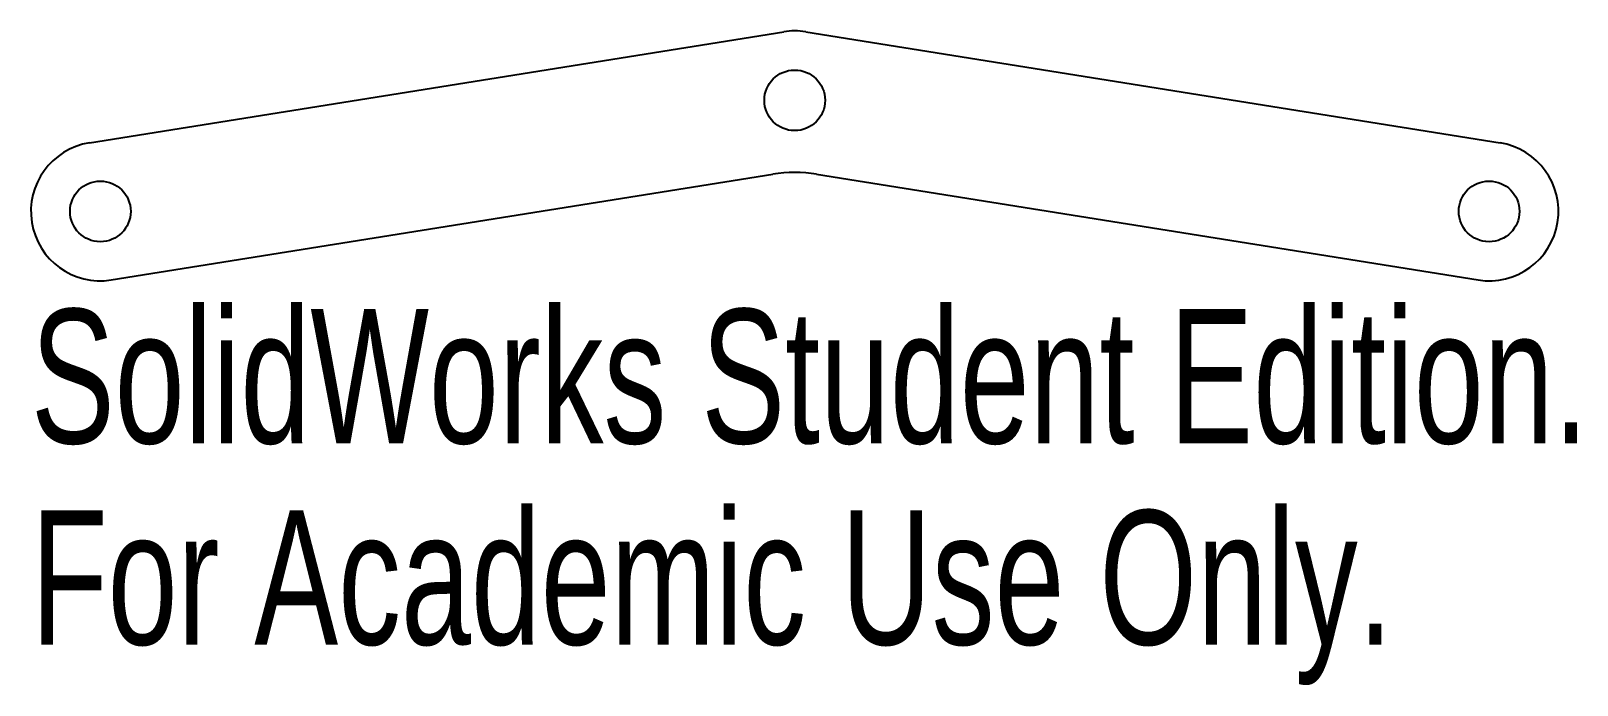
# Model space of a CAD drawing. Header units: millimetres. Extents: x -12.5 to 43.1, y -17.1 to 6.5.
import ezdxf

# ---------------------------------------------------------------- set-up
doc = ezdxf.new("R2010")
doc.units = ezdxf.units.MM
doc.styles.add('SLDTEXTSTYLE0', font='TXT', dxfattribs={"width": 0.7})

msp = doc.modelspace()

# ---------------------------------------------------------------- linework, layer by layer
at = {"color": 7, "linetype": 'Continuous'}
for p, q in [((-10.417, 2.469), (14.583, 6.469)), ((15.373, 6.469), (40.373, 2.469)), ((-9.627, -2.469), (14.188, 1.342)), ((15.768, 1.342), (39.583, -2.469))]:
    msp.add_line(p, q, dxfattribs=at)
for centre in [(14.978, 4), (-10.022, 0), (39.978, 0)]:
    msp.add_circle(centre, 1.092, dxfattribs=at)
for centre, radius, start, end in [((14.978, 4), 2.5, 80.9097, 99.0903), ((14.978, 4), 2.5, 80.9097, 99.0903), ((14.978, 4), 2.5, 80.9097, 99.0903), ((-10.022, 0), 2.5, 99.0903, 279.0903), ((-10.022, 0), 2.5, 99.0903, 279.0903), ((39.978, 0), 2.5, 260.9097, 80.9097), ((39.978, 0), 2.5, 260.9097, 80.9097), ((14.978, -3.595), 5, 80.9097, 99.0903)]:
    msp.add_arc(centre, radius, start, end, dxfattribs=at)

# ---------------------------------------------------------------- texts
at = {"color": 7, "linetype": 'Continuous', "char_height": 4.83362, "attachment_point": 1, "style": 'SLDTEXTSTYLE0'}
for s, insert in [('SolidWorks Student Edition.', (-12.522, -3.52)), ('For Academic Use Only.', (-12.522, -10.77))]:
    msp.add_mtext(s, dxfattribs=dict(at, insert=insert))

doc.saveas('drawing.dxf')
